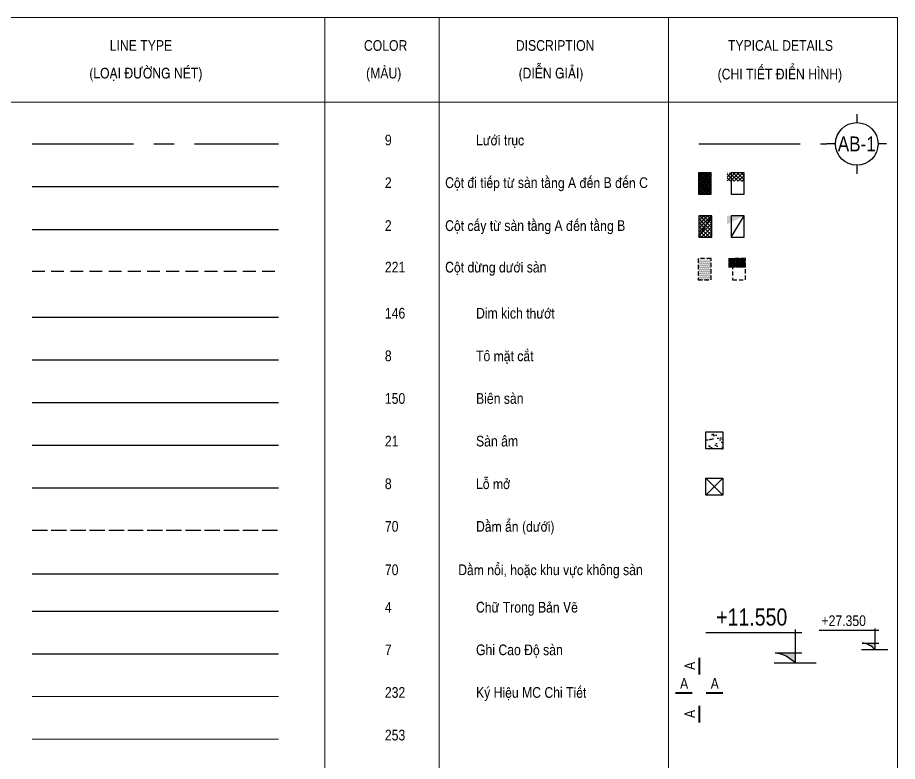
# Model space of a CAD drawing. Header units: millimetres. Extents: x -360107 to 123116000, y -52137 to 86044500.
# Drawn here: x -306893 to -286240, y 119063 to 136509 of the extents above; entities that cross this region are included whole.
import ezdxf
from ezdxf.enums import TextEntityAlignment as Align

# ---------------------------------------------------------------- set-up
doc = ezdxf.new("R2010")
doc.units = ezdxf.units.MM
doc.header["$LTSCALE"] = 100
doc.header["$MEASUREMENT"] = 0
for name, pattern in [('ACAD_ISO02W100', [15, 12, -3]), ('CENTER', [50.8, 31.75, -6.35, 6.35, -6.35]), ('DASHEDX2', [1.5, 1, -0.5])]:
    doc.linetypes.add(name, pattern=pattern)
for name, color, linetype in [('01-GB-Grid', 9, 'CENTER'), ('02-GB-Col', 2, 'Continuous'), ('03-GB-Col-under', 221, 'DASHEDX2'), ('04-GB-Dim', 146, 'Continuous'), ('05-GB-Hatch', 8, 'Continuous'), ('06-GB-Slab-bor', 150, 'Continuous'), ('07-GB-Slab-down', 21, 'Continuous'), ('08-GB-Slab-open', 8, 'Continuous'), ('09-GB-Beam', 70, 'ACAD_ISO02W100'), ('10-GB-Text', 4, 'Continuous'), ('11-GB-Cao Do', 7, 'Continuous')]:
    doc.layers.add(name, color=color, linetype=linetype)
doc.layers.add('12-GB-Ky Hieu', color=232, linetype='Continuous', lineweight=13)
doc.layers.add('13-GB-Dgc', color=253, linetype='Continuous', lineweight=15)
doc.styles.add('02-GB-VNI-Helve', font='VNI-Helve-Condense.TTF')
doc.styles.add('VNI-Helve', font='VNI-Helve-Condense.TTF')
pattern_1 = [(45, (-100, 300), (-44.901, 44.901), []), (135, (-100, 300), (-44.901, -44.901), [])]

# ---------------------------------------------------------------- blocks, each defined once
blk = doc.blocks.new('CAO DO DAM 2')
at = {"layer": '11-GB-Cao Do'}
h = blk.add_hatch(color=7, dxfattribs=at)
edge = h.paths.add_edge_path()
edge.add_line((405.4, -120), (522.7, -120))
edge.add_line((522.7, -120), (522.7, -180))
edge.add_ellipse((390.5, -293.8), major_axis=(-0.1, 174.5), ratio=1, start_angle=-49.2955, end_angle=-4.9248)
at = {"layer": '11-GB-Cao Do', "color": 7}
for p, q in [((0, 0), (562.7, 0)), ((522.7, 16.7), (522.7, -180)), ((405.4, -120), (562.7, -120)), ((645.7, -180), (399.7, -180))]:
    blk.add_line(p, q, dxfattribs=at)
at = {"layer": '11-GB-Cao Do', "color": 7, "extrusion": (0, 0, -1)}
blk.add_ellipse((390.5, -293.8), major_axis=(0, 174.5), ratio=1, start_param=0.085793, end_param=0.860207, dxfattribs=at)
at = {"layer": '11-GB-Cao Do', "color": 7, "style": '02-GB-VNI-Helve'}
for tag, p in [('5', (268.6, 734.3)), ('4', (268.6, 573.2)), ('3', (268.6, 412.1)), ('1', (268.6, 251.1)), ('2', (268.6, 90))]:
    blk.add_attdef(tag, text='', height=100, dxfattribs=at).set_placement(p, align=Align.MIDDLE)
blk = doc.blocks.new('Daucat')
at = {"layer": '12-GB-Ky Hieu', "const_width": 100}
blk.add_lwpolyline([(-800, 0), (0, 0)], dxfattribs=at)
at = {"layer": '12-GB-Ky Hieu', "style": '02-GB-VNI-Helve'}
blk.add_attdef('A', text='', height=500, dxfattribs=at).set_placement((-387, 450), align=Align.MIDDLE)
blk = doc.blocks.new('KH')
for p, q in [((0, 700), (0, 500)), ((-500, 0), (-700, 0)), ((700, 0), (500, 0)), ((0, -500), (0, -700))]:
    blk.add_line(p, q)
at = {"extrusion": (0, 0, -1)}
blk.add_ellipse((0, 0), major_axis=(-500, 0), ratio=1, start_param=-0.000041, end_param=6.283144, dxfattribs=at)
at = {"color": 1, "style": '02-GB-VNI-Helve'}
blk.add_attdef('TRUC', text='', height=350, dxfattribs=at).set_placement((0, 0), align=Align.MIDDLE_CENTER)
blk = doc.blocks.new('Cao do')
at = {"layer": '11-GB-Cao Do'}
h = blk.add_hatch(color=7, dxfattribs=at)
edge = h.paths.add_edge_path()
edge.add_line((-293, 150), (0, 150))
edge.add_line((0, 150), (0, 0))
edge.add_ellipse((-331, -285), major_axis=(-308, 308), ratio=1, start_angle=265.723, end_angle=310.0937)
at = {"layer": '11-GB-Cao Do', "color": 7}
for p, q in [((-1307, 450), (100, 450)), ((0, 492), (0, 0)), ((-293, 150), (100, 150)), ((-307, 0), (307, 0))]:
    blk.add_line(p, q, dxfattribs=at)
blk.add_arc((-331, -285), 436, 40.723, 85.0937, dxfattribs=at)
at = {"layer": '11-GB-Cao Do', "style": '02-GB-VNI-Helve'}
blk.add_attdef('%%P0.000', text='', height=250, dxfattribs=at).set_placement((-728, 675), align=Align.MIDDLE)
blk = doc.blocks.new('*U72')
at = {"layer": '05-GB-Hatch'}
h = blk.add_hatch(dxfattribs=at)
h.set_pattern_fill('ANSI37', color=256, scale=20)
h.set_pattern_definition(pattern_1)
h.paths.add_polyline_path([(300, 500), (-100, 500), (-100, 300), (300, 300)])
at = {"layer": '02-GB-Col', "ltscale": 0.5}
blk.add_lwpolyline([(300, 500), (0, 500), (0, 0), (300, 0)], close=True, dxfattribs=at)
blk = doc.blocks.new('*U68')
at = {"layer": '05-GB-Hatch'}
h = blk.add_hatch(dxfattribs=at)
h.set_pattern_fill('DOTS', color=256, scale=10)
h.set_pattern_definition([(0, (-100, 300), (7.9375, 15.875), [0, -15.875])])
h.paths.add_polyline_path([(300, 500), (-100, 500), (-100, 300), (300, 300)])
at = {"layer": '03-GB-Col-under'}
blk.add_lwpolyline([(300, 500), (0, 500), (0, 0), (300, 0)], close=True, dxfattribs=at)
blk = doc.blocks.new('*U69')
at = {"layer": '05-GB-Hatch'}
h = blk.add_hatch(color=256, dxfattribs=at)
h.dxf.hatch_style = 1
h.paths.add_polyline_path([(300, 500), (-100, 500), (-100, 300)])
at = {"layer": '02-GB-Col', "ltscale": 0.5}
blk.add_lwpolyline([(300, 500), (0, 500), (0, 0), (300, 0)], close=True, dxfattribs=at)
at = {"layer": '05-GB-Hatch'}
blk.add_line((0, 0), (300, 500), dxfattribs=at)
blk = doc.blocks.new('*U617')
at = {"layer": '05-GB-Hatch'}
h = blk.add_hatch(dxfattribs=at)
h.set_pattern_fill('ANSI37', color=256, scale=20)
h.set_pattern_definition(pattern_1)
h.paths.add_polyline_path([(300, 500), (0, 500), (0, 0), (300, 0)])
at = {"layer": '02-GB-Col', "ltscale": 0.5}
blk.add_lwpolyline([(300, 500), (0, 500), (0, 0), (300, 0)], close=True, dxfattribs=at)

msp = doc.modelspace()

# ---------------------------------------------------------------- hatches: boundary and pattern name
at = {"layer": '05-GB-Hatch'}
h = msp.add_hatch(dxfattribs=at)
h.set_pattern_fill('ANSI37', color=256, scale=20)
h.set_pattern_definition([(45, (-291008.45, 132669.014), (-44.901, 44.901), []), (135, (-291008.45, 132669.014), (-44.901, -44.901), [])])
h.paths.add_polyline_path([(-290608.5, 132869), (-290908.5, 132869), (-290908.5, 132369), (-290608.5, 132369)])
h = msp.add_hatch(color=256, dxfattribs=at)
h.dxf.hatch_style = 1
h.paths.add_polyline_path([(-290899.5, 131361.5), (-290599.5, 131861.5), (-290899.5, 131861.5)])
h = msp.add_hatch(dxfattribs=at)
h.set_pattern_fill('DOTS', color=256, scale=10)
h.set_pattern_definition([(0, (-291015.262, 130657.237), (7.9375, 15.875), [0, -15.875])])
h.paths.add_polyline_path([(-290615.3, 130857.2), (-290915.3, 130857.2), (-290915.3, 130357.2), (-290615.3, 130357.2)])
h = msp.add_hatch(dxfattribs=at)
h.set_pattern_fill('AR-SAND', color=256, scale=100, style=0)
h.set_pattern_definition([(37.5, (-240484.93, 160146.13), (-6.29934, 192.68238), [0, -152, 0, -170, 0, -162.5]), (7.5, (-240484.93, 160146.13), (176.9777, 282.2146), [0, -82, 0, -137, 0, -52.5]), (327.5, (-240607.93, 160146.13), (311.4142, 0.5659), [0, -50, 0, -180, 0, -235]), (317.5, (-240607.93, 160146.13), (300.6127, 87.7676), [0, -25, 0, -118, 0, -135])])
h.paths.add_polyline_path([(-290737.2, 126791.7), (-290337.2, 126791.7), (-290337.2, 126391.7), (-290737.2, 126391.7)])

# ---------------------------------------------------------------- linework, layer by layer
at = {"layer": '01-GB-Grid', "ltscale": 0.75, "transparency": 33554559}
for p, q in [((-306554.1, 133545.9), (-300766.2, 133545.9)), ((-290905.4, 133545.9), (-287894.3, 133545.9))]:
    msp.add_line(p, q, dxfattribs=at)
at = {"layer": '02-GB-Col'}
for p, q in [((-306554.1, 132545.9), (-300766.2, 132545.9)), ((-306554.1, 131538.4), (-300766.2, 131538.4))]:
    msp.add_line(p, q, dxfattribs=at)
at = {"layer": '02-GB-Col', "ltscale": 0.5}
for points in [[(-290608.5, 132869), (-290908.5, 132869), (-290908.5, 132369), (-290608.5, 132369)], [(-290599.5, 131861.5), (-290899.5, 131861.5), (-290899.5, 131361.5), (-290599.5, 131361.5)]]:
    msp.add_lwpolyline(points, close=True, dxfattribs=at)
at = {"layer": '03-GB-Col-under', "ltscale": 3}
msp.add_line((-306554.1, 130564.3), (-300766.2, 130564.3), dxfattribs=at)
at = {"layer": '03-GB-Col-under'}
msp.add_lwpolyline([(-290615.3, 130857.2), (-290915.3, 130857.2), (-290915.3, 130357.2), (-290615.3, 130357.2)], close=True, dxfattribs=at)
at = {"layer": '04-GB-Dim'}
msp.add_line((-306554.1, 129483.2), (-300766.2, 129483.2), dxfattribs=at)
at = {"layer": '05-GB-Hatch'}
for p, q in [((-290899.5, 131361.5), (-290599.5, 131861.5)), ((-306554.1, 128483.2), (-300766.2, 128483.2))]:
    msp.add_line(p, q, dxfattribs=at)
at = {"layer": '06-GB-Slab-bor'}
msp.add_line((-306554.1, 127483.2), (-300766.2, 127483.2), dxfattribs=at)
at = {"layer": '07-GB-Slab-down'}
msp.add_line((-306554.1, 126483.2), (-300766.2, 126483.2), dxfattribs=at)
msp.add_lwpolyline([(-290737.2, 126791.7), (-290337.2, 126791.7), (-290337.2, 126391.7), (-290737.2, 126391.7), (-290737.2, 126791.7)], dxfattribs=at)
at = {"layer": '08-GB-Slab-open'}
for p, q in [((-290337.2, 125706.3), (-290737.2, 125306.3)), ((-290737.2, 125706.3), (-290337.2, 125306.3)), ((-306554.1, 125483.2), (-300766.2, 125483.2))]:
    msp.add_line(p, q, dxfattribs=at)
at = {"layer": '08-GB-Slab-open', "color": 3}
msp.add_lwpolyline([(-290737.2, 125706.3), (-290337.2, 125706.3), (-290337.2, 125306.3), (-290737.2, 125306.3), (-290737.2, 125706.3)], dxfattribs=at)
at = {"layer": '09-GB-Beam', "ltscale": 0.3}
msp.add_line((-306554.1, 124483.2), (-300766.2, 124483.2), dxfattribs=at)
at = {"layer": '09-GB-Beam', "linetype": 'ByBlock', "ltscale": 0.3}
msp.add_line((-306554.1, 123464.5), (-300766.2, 123464.5), dxfattribs=at)
at = {"layer": '10-GB-Text'}
msp.add_line((-306554.1, 122587.3), (-300766.2, 122587.3), dxfattribs=at)
at = {"layer": '11-GB-Cao Do'}
msp.add_line((-306554.1, 121587.3), (-300766.2, 121587.3), dxfattribs=at)
at = {"layer": '12-GB-Ky Hieu'}
msp.add_line((-306554.1, 120587.3), (-300766.2, 120587.3), dxfattribs=at)
for points in [[(-313539, 134529.5), (-286240.3, 134529.5), (-286240.3, 136509.3), (-313539, 136509.3)], [(-308557.9, 136509.3), (-299681.4, 136509.3), (-299681.4, 102428), (-308557.9, 102428)], [(-296993.2, 136509.3), (-291616.8, 136509.3), (-291616.8, 102428), (-296993.2, 102428)], [(-299681.4, 134529.5), (-296993.2, 134529.5), (-296993.2, 102428), (-299681.4, 102428)], [(-291616.8, 134529.5), (-286240.3, 134529.5), (-286240.3, 102428), (-291616.8, 102428)]]:
    msp.add_lwpolyline(points, close=True, dxfattribs=at)
at = {"layer": '13-GB-Dgc'}
msp.add_line((-306554.1, 119587.3), (-300766.2, 119587.3), dxfattribs=at)

# ---------------------------------------------------------------- block references
ref = msp.add_blockref('KH', (-287194.3, 133545.9))
ref.add_attrib('TRUC', 'AB-1', dxfattribs={"color": 1, "height": 350, "style": 'VNI-Helve'}).set_placement((-287194.3, 133545.9), align=Align.MIDDLE_CENTER)
at = {"ltscale": 5}
for name, p in [('*U72', (-290140.2, 132369)), ('*U69', (-290140.2, 131361.5)), ('*U68', (-290107.6, 130357.2))]:
    msp.add_blockref(name, p, dxfattribs=at)
at = {"layer": '02-GB-Col'}
for p in [(-290908.5, 132369), (-290899.5, 131361.5)]:
    msp.add_blockref('*U617', p, dxfattribs=at)
at = {"layer": '11-GB-Cao Do'}
ref = msp.add_blockref('CAO DO DAM 2', (-290733.9, 122089.5), dxfattribs=dict(at, xscale=4, yscale=4, zscale=4))
ref.add_attrib('2', '+11.550', dxfattribs={"color": 7, "height": 400, "style": 'VNI-Helve'}).set_placement((-289659.5, 122449.5), align=Align.MIDDLE)
ref = msp.add_blockref('Cao do', (-286773.6, 121688.1), dxfattribs=at)
ref.add_attrib('%%P0.000', '+27.350', dxfattribs={"height": 250, "style": 'VNI-Helve'}).set_placement((-287501.1, 122363.1), align=Align.MIDDLE)
at = {"layer": '12-GB-Ky Hieu'}
ref = msp.add_blockref('Daucat', (-290888.1, 121497.2), dxfattribs=dict(at, xscale=0.5, yscale=0.5, zscale=0.5, rotation=90))
ref.add_attrib('A', 'A', dxfattribs={"height": 250, "rotation": 90, "style": 'VNI-Helve'}).set_placement((-291113.1, 121303.4), align=Align.MIDDLE)
ref = msp.add_blockref('Daucat', (-291052.9, 120665.1), dxfattribs=dict(at, xscale=0.5, yscale=0.5, zscale=0.5))
ref.add_attrib('A', 'A', dxfattribs={"height": 250, "style": 'VNI-Helve'}).set_placement((-291246.6, 120890.1), align=Align.MIDDLE)
ref = msp.add_blockref('Daucat', (-290334, 120665.1), dxfattribs=dict(at, xscale=0.5, yscale=0.5, zscale=0.5))
ref.add_attrib('A', 'A', dxfattribs={"height": 250, "style": 'VNI-Helve'}).set_placement((-290527.8, 120890.1), align=Align.MIDDLE)
ref = msp.add_blockref('Daucat', (-290888.1, 120368.5), dxfattribs=dict(at, xscale=0.5, yscale=0.5, zscale=0.5, rotation=90))
ref.add_attrib('A', 'A', dxfattribs={"height": 250, "rotation": 90, "style": 'VNI-Helve'}).set_placement((-291113.1, 120174.8), align=Align.MIDDLE)

# ---------------------------------------------------------------- texts
at = {"layer": '01-GB-Grid', "transparency": 33554559, "style": 'VNI-Helve'}
for s, p in [('9', (-298271.3, 133513)), ('Löôùi truïc', (-296131.6, 133513))]:
    msp.add_text(s, height=250, dxfattribs=at).set_placement(p)
at = {"layer": '02-GB-Col', "style": 'VNI-Helve'}
for s, p in [('Coät ñi tieáp töø saøn taàng A ñeán B ñeán C', (-296855.9, 132513)), ('2', (-298271.3, 132513)), ('Coät caáy töø saøn taàng A ñeán taàng B', (-296855.9, 131505.5)), ('2', (-298271.3, 131505.5))]:
    msp.add_text(s, height=250, dxfattribs=at).set_placement(p)
at = {"layer": '03-GB-Col-under', "style": 'VNI-Helve'}
for s, p in [('221', (-298271.3, 130531.4)), ('Coät döøng döôùi saøn', (-296855.9, 130531.4))]:
    msp.add_text(s, height=250, dxfattribs=at).set_placement(p)
at = {"layer": '04-GB-Dim', "style": 'VNI-Helve'}
for s, p in [('146', (-298271.3, 129450.3)), ('Dim kich thöôùt', (-296131.6, 129450.3))]:
    msp.add_text(s, height=250, dxfattribs=at).set_placement(p)
at = {"layer": '05-GB-Hatch', "style": 'VNI-Helve'}
for s, p in [('8', (-298271.3, 128450.3)), ('Toâ maët caét', (-296131.6, 128450.3))]:
    msp.add_text(s, height=250, dxfattribs=at).set_placement(p)
at = {"layer": '06-GB-Slab-bor', "style": 'VNI-Helve'}
for s, p in [('150', (-298271.3, 127450.3)), ('Bieân saøn', (-296131.6, 127450.3))]:
    msp.add_text(s, height=250, dxfattribs=at).set_placement(p)
at = {"layer": '07-GB-Slab-down', "style": 'VNI-Helve'}
for s, p in [('21', (-298271.3, 126450.3)), ('Saøn aâm', (-296131.6, 126450.3))]:
    msp.add_text(s, height=250, dxfattribs=at).set_placement(p)
at = {"layer": '08-GB-Slab-open', "style": 'VNI-Helve'}
for s, p in [('8', (-298271.3, 125450.3)), ('Loã môû', (-296131.6, 125450.3))]:
    msp.add_text(s, height=250, dxfattribs=at).set_placement(p)
at = {"layer": '09-GB-Beam', "style": 'VNI-Helve'}
for s, p in [('Daàm aån (döôùi)', (-296131.6, 124450.3)), ('70', (-298271.3, 124450.3)), ('Daàm noåi, hoaëc khu vöïc khoâng saøn', (-296549.5, 123431.6)), ('70', (-298271.3, 123431.6))]:
    msp.add_text(s, height=250, dxfattribs=at).set_placement(p)
at = {"layer": '10-GB-Text', "style": 'VNI-Helve'}
for s, p in [('LINE TYPE', (-304729.4, 135730.7)), ('COLOR', (-298762.7, 135730.7)), ('DISCRIPTION', (-295196.8, 135730.7)), ('TYPICAL DETAILS', (-290218.3, 135730.7)), ('(LOAÏI ÑÖÔØNG NEÙT)', (-305210.8, 135082.1)), ('(MAØU)', (-298712.1, 135082.1)), ('(DIEÃN GIAÛI)', (-295133.1, 135082.1)), ('(CHI TIEÁT ÑIEÅN HÌNH)', (-290460.4, 135059.2)), ('4', (-298271.3, 122554.4)), ('Chöõ Trong Baûn Veõ', (-296131.6, 122554.4))]:
    msp.add_text(s, height=250, dxfattribs=at).set_placement(p)
at = {"layer": '11-GB-Cao Do', "style": 'VNI-Helve'}
for s, p in [('7', (-298271.3, 121554.4)), ('Ghi Cao Ñoä saøn', (-296131.6, 121554.4))]:
    msp.add_text(s, height=250, dxfattribs=at).set_placement(p)
at = {"layer": '12-GB-Ky Hieu', "style": 'VNI-Helve'}
for s, p in [('Kyù Hieäu MC Chi Tieát', (-296131.6, 120554.4)), ('232', (-298271.3, 120554.4))]:
    msp.add_text(s, height=250, dxfattribs=at).set_placement(p)
at = {"layer": '13-GB-Dgc', "style": 'VNI-Helve'}
msp.add_text('253', height=250, dxfattribs=at).set_placement((-298271.3, 119554.4))

doc.saveas('drawing.dxf')
